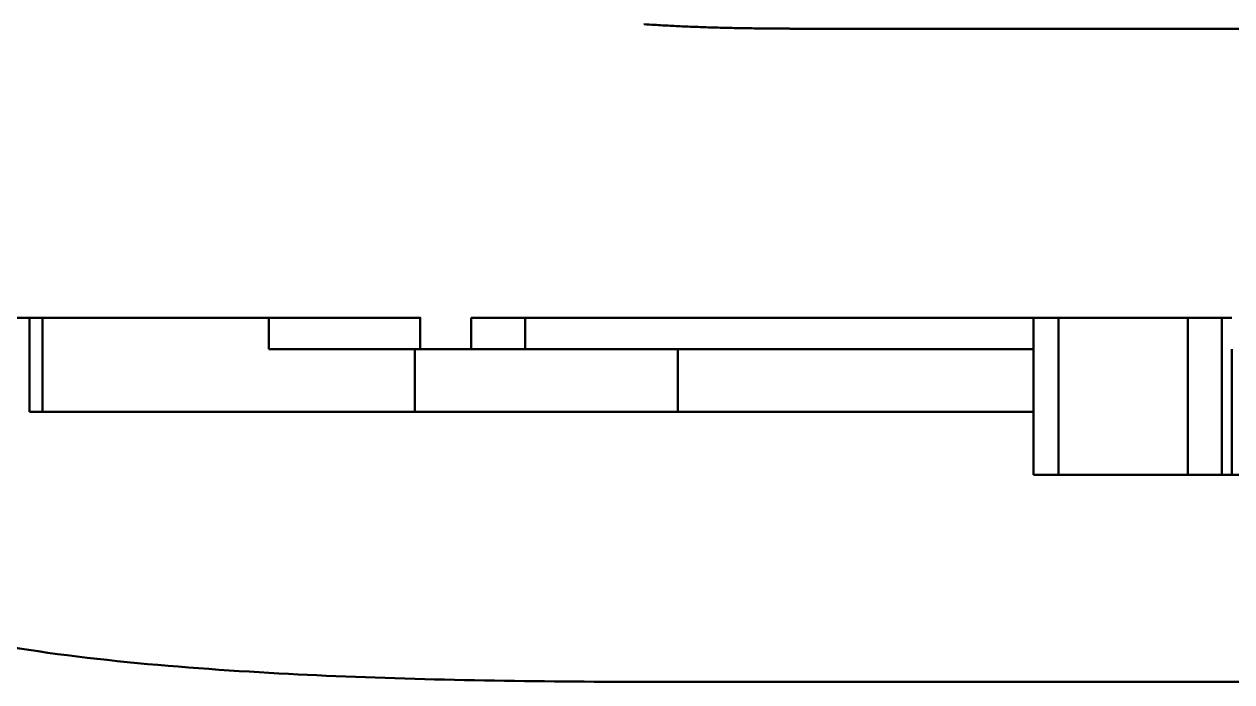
# Model space of a CAD drawing. Header units: millimetres. Extents: x 0 to 420, y 0 to 297.
# Drawn here: x 97.8 to 194, y 150.5 to 202.9 of the extents above; entities that cross this region are included whole.
import ezdxf

# ---------------------------------------------------------------- set-up
doc = ezdxf.new("R2010")
doc.units = ezdxf.units.MM
doc.header["$LTSCALE"] = 0.75
doc.layers.add('Sichtbar', color=7, linetype='Continuous', lineweight=50)

msp = doc.modelspace()

# ---------------------------------------------------------------- linework, layer by layer
at = {"layer": 'Sichtbar', "extrusion": (0, 1, 2.967e-13)}
msp.add_line((160.717, 202.549, 14.494), (278.14, 202.549, 14.494), dxfattribs=at)
at = {"layer": 'Sichtbar'}
for p, q in [((98.199, 179.518, 16.722), (99.234, 179.518, 9.784)), ((99.234, 179.518, 9.784), (117.268, 179.518, 12.472)), ((99.234, 179.518, 9.784), (99.234, 172.018, 9.784)), ((117.268, 179.518, 12.472), (117.268, 177.018, 12.472)), ((117.269, 179.518, 8.528), (117.268, 179.518, 12.472)), ((117.269, 179.518, 8.528), (117.269, 177.018, 8.528)), ((129.337, 179.518, -19.587), (129.334, 179.518, 4.505)), ((129.334, 179.518, 4.518), (129.334, 177.018, 4.518)), ((129.337, 179.518, -19.587), (129.337, 177.018, -19.587)), ((133.384, 179.518, 6.526), (133.384, 177.018, 6.526)), ((137.693, 179.518, 11.478), (137.693, 177.018, 11.478)), ((178.203, 179.518, 13.23), (178.203, 177.018, 13.23)), ((178.204, 179.518, 6.505), (178.204, 179.518, 3.005)), ((180.205, 179.518, 1.006), (180.205, 167.018, 1.006)), ((180.205, 179.518, 1.006), (188.705, 179.518, 1.006)), ((190.508, 179.518, 13.069), (190.508, 177.018, 13.069)), ((193.206, 179.518, 16.054), (193.206, 177.018, 16.054)), ((117.268, 177.018, 12.472), (128.906, 177.018, 14.207)), ((128.906, 172.018, 14.207), (128.906, 177.018, 14.207)), ((128.906, 177.018, 14.207), (128.906, 172.018, 14.207)), ((128.906, 177.018, 14.207), (128.906, 177.018, 14.207)), ((128.906, 177.018, 14.207), (149.864, 177.018, 17.263)), ((149.864, 177.018, 17.263), (149.864, 172.018, 17.263)), ((149.864, 177.018, 17.264), (149.864, 172.018, 17.264)), ((149.864, 177.018, 17.263), (149.864, 177.018, 17.264)), ((149.864, 177.018, 17.263), (149.864, 177.018, 17.264)), ((178.202, 177.018, 20.876), (149.864, 177.018, 17.263)), ((149.864, 177.018, 17.263), (149.864, 172.018, 17.263)), ((178.202, 177.018, 20.876), (178.203, 177.018, 13.248)), ((178.202, 172.018, 20.876), (178.202, 177.018, 20.876)), ((190.508, 177.018, 13.069), (190.508, 167.018, 13.069)), ((193.206, 177.018, 16.054), (193.206, 167.018, 16.054)), ((194.014, 177.018, 16.144), (194.014, 167.018, 16.144)), ((178.202, 172.018, 27.956), (178.202, 172.018, 20.876))]:
    msp.add_line(p, q, dxfattribs=at)
for points, knots in [([(147.15, 202.912, 14.494), (147.434, 202.892, 14.494), (148.138, 202.846, 14.494), (149.265, 202.782, 14.494), (150.53, 202.722, 14.494), (151.799, 202.673, 14.494), (153.07, 202.634, 14.494), (154.132, 202.608, 14.494), (154.981, 202.592, 14.494), (155.619, 202.582, 14.494), (156.257, 202.573, 14.494), (156.895, 202.566, 14.494), (157.426, 202.561, 14.494), (157.851, 202.558, 14.494), (158.17, 202.556, 14.494), (158.489, 202.554, 14.494), (158.807, 202.553, 14.494), (159.126, 202.551, 14.494), (159.391, 202.551, 14.494), (159.603, 202.55, 14.494), (159.763, 202.55, 14.494), (159.922, 202.55, 14.494), (160.054, 202.549, 14.494), (160.16, 202.549, 14.494), (160.24, 202.549, 14.494), (160.319, 202.549, 14.494), (160.399, 202.549, 14.494), (160.465, 202.549, 14.494), (160.518, 202.549, 14.494), (160.558, 202.549, 14.494), (160.591, 202.549, 14.494), (160.617, 202.549, 14.494), (160.637, 202.549, 14.494), (160.657, 202.549, 14.494), (160.674, 202.549, 14.494), (160.687, 202.549, 14.494), (160.695, 202.549, 14.494), (160.702, 202.549, 14.494), (160.707, 202.549, 14.494), (160.711, 202.549, 14.494), (160.714, 202.549, 14.494), (160.715, 202.549, 14.494), (160.716, 202.549, 14.494), (160.717, 202.549, 14.494)], [-2.714869, -2.714869, -2.714869, -2.714869, -2.544031, -2.291391, -2.038005, -1.783999, -1.529501, -1.274646, -1.147127, -1.019572, -0.891998, -0.764423, -0.636866, -0.5731, -0.509346, -0.445604, -0.38188, -0.318173, -0.254487, -0.222653, -0.190825, -0.159003, -0.127188, -0.111283, -0.095379, -0.079478, -0.063579, -0.047681, -0.039733, -0.031785, -0.023838, -0.019865, -0.015891, -0.011918, -0.007945, -0.005959, -0.003972, -0.002979, -0.001986, -0.000993, -0.000496, -0.000248, 0, 0, 0, 0]), ([(81.312, 160.514, 14.402), (81.312, 160.153, 14.402), (81.383, 159.806, 14.411), (81.665, 159.112, 14.447), (81.879, 158.785, 14.475), (82.514, 158.039, 14.558), (82.994, 157.65, 14.62), (84.472, 156.656, 14.814), (85.675, 156.121, 14.974), (89.777, 154.588, 15.528), (93.53, 153.817, 16.053), (104.475, 152, 17.62), (114.005, 151.354, 19.056), (130.123, 150.646, 21.478), (138.777, 150.518, 22.771), (147.144, 150.518, 23.955)], [0, 0, 0, 0, 0.216363, 0.216363, 0.44986, 0.44986, 0.806166, 0.806166, 1.526382, 1.526382, 3.46699, 3.46699, 8.309214, 8.309214, 13.420695, 13.420695, 13.420695, 13.420695])]:
    msp.add_open_spline(points, degree=3, knots=knots, dxfattribs=at)
at = {"layer": 'Sichtbar', "extrusion": (0, 1, 0)}
for points in [[(81.312, 179.518, 14.402), (86.804, 179.518, 15.109), (92.44, 179.518, 15.892), (98.199, 179.518, 16.722)], [(129.334, 179.518, 4.518), (129.334, 179.518, 4.518), (129.334, 179.518, 4.518), (129.334, 179.518, 4.518)], [(125.478, 172.018, 20.78), (116.115, 172.018, 19.376), (107.138, 172.018, 18.011), (98.199, 172.018, 16.722)], [(127.873, 172.018, 21.138), (127.071, 172.018, 21.018), (126.273, 172.018, 20.899), (125.478, 172.018, 20.78)], [(148.978, 172.018, 24.214), (141.994, 172.018, 23.233), (135.268, 172.018, 22.244), (127.873, 172.018, 21.138)], [(151.962, 172.018, 24.63), (150.968, 172.018, 24.492), (149.973, 172.018, 24.353), (148.978, 172.018, 24.214)], [(178.202, 172.018, 27.959), (169.444, 172.018, 26.968), (160.706, 172.018, 25.84), (151.962, 172.018, 24.63)], [(182.959, 167.018, 28.483), (181.373, 167.018, 28.313), (179.787, 167.018, 28.138), (178.202, 167.018, 27.959)], [(187.959, 167.018, 29.002), (186.292, 167.018, 28.835), (184.625, 167.018, 28.662), (182.959, 167.018, 28.483)], [(190.506, 167.018, 29.253), (189.657, 167.018, 29.171), (188.808, 167.018, 29.087), (187.959, 167.018, 29.002)], [(220.979, 167.018, 31.434), (210.818, 167.018, 30.996), (200.631, 167.018, 30.233), (190.506, 167.018, 29.253)], [(229.477, 150.518, 31.721), (201.906, 150.518, 31.049), (173.919, 150.518, 27.745), (147.144, 150.518, 23.955)]]:
    msp.add_open_spline(points, degree=3, dxfattribs=at)
at = {"layer": 'Sichtbar'}
msp.add_open_spline([(98.199, 172.018, 16.722), (98.199, 174.518, 16.722), (98.199, 177.018, 16.722), (98.199, 179.518, 16.722)], degree=3, dxfattribs=at)
at = {"layer": 'Sichtbar', "extrusion": (0, 1, 0)}
for points, knots in [([(129.334, 179.518, 4.518), (129.334, 179.518, 4.519), (129.334, 179.518, 4.519), (129.334, 179.518, 4.519), (129.334, 179.518, 4.52), (129.334, 179.518, 4.52), (129.334, 179.518, 4.521), (129.334, 179.518, 4.522), (129.334, 179.518, 4.523), (129.334, 179.518, 4.525), (129.334, 179.518, 4.526), (129.334, 179.518, 4.529), (129.334, 179.518, 4.531), (129.334, 179.518, 4.533), (129.334, 179.518, 4.536), (129.334, 179.518, 4.54), (129.334, 179.518, 4.544), (129.334, 179.518, 4.548), (129.334, 179.518, 4.554), (129.334, 179.518, 4.562), (129.334, 179.518, 4.57), (129.334, 179.518, 4.579), (129.334, 179.518, 4.588), (129.334, 179.518, 4.597), (129.333, 179.518, 4.608), (129.333, 179.518, 4.623), (129.333, 179.518, 4.64), (129.332, 179.518, 4.658), (129.332, 179.518, 4.675), (129.331, 179.518, 4.699), (129.33, 179.518, 4.728), (129.329, 179.518, 4.762), (129.327, 179.518, 4.797), (129.325, 179.518, 4.832), (129.323, 179.518, 4.866), (129.321, 179.518, 4.901), (129.318, 179.518, 4.946), (129.313, 179.518, 5.003), (129.307, 179.518, 5.072), (129.299, 179.518, 5.139), (129.291, 179.518, 5.207), (129.282, 179.518, 5.274), (129.269, 179.518, 5.363), (129.25, 179.518, 5.473), (129.224, 179.518, 5.605), (129.195, 179.518, 5.735), (129.162, 179.518, 5.863), (129.126, 179.518, 5.99), (129.087, 179.518, 6.116), (129.044, 179.518, 6.24), (128.983, 179.518, 6.404), (128.898, 179.518, 6.605), (128.782, 179.518, 6.84), (128.653, 179.518, 7.069), (128.511, 179.518, 7.292), (128.355, 179.518, 7.508), (128.187, 179.518, 7.717), (128.005, 179.518, 7.919), (127.811, 179.518, 8.115), (127.605, 179.518, 8.302), (127.39, 179.518, 8.479), (127.169, 179.518, 8.643), (126.942, 179.518, 8.793), (126.711, 179.518, 8.929), (126.474, 179.518, 9.052), (126.233, 179.518, 9.16), (125.988, 179.518, 9.254), (125.739, 179.518, 9.335), (125.485, 179.518, 9.401), (125.227, 179.518, 9.453), (124.966, 179.518, 9.491), (124.746, 179.518, 9.511), (124.568, 179.518, 9.52), (124.433, 179.518, 9.522), (124.298, 179.518, 9.522), (124.162, 179.518, 9.518), (124.048, 179.518, 9.511), (123.957, 179.518, 9.504), (123.888, 179.518, 9.498), (123.818, 179.518, 9.491), (123.761, 179.518, 9.484), (123.715, 179.518, 9.479), (123.68, 179.518, 9.474), (123.651, 179.518, 9.47), (123.628, 179.518, 9.467), (123.608, 179.518, 9.464), (123.585, 179.518, 9.461), (123.552, 179.518, 9.456), (123.511, 179.518, 9.45), (123.462, 179.518, 9.443), (123.396, 179.518, 9.433), (123.313, 179.518, 9.421), (123.214, 179.518, 9.406), (123.115, 179.518, 9.392), (122.983, 179.518, 9.373), (122.818, 179.518, 9.348), (122.619, 179.518, 9.319), (122.421, 179.518, 9.29), (122.223, 179.518, 9.261), (121.959, 179.518, 9.222), (121.628, 179.518, 9.174), (121.232, 179.518, 9.115), (120.836, 179.518, 9.057), (120.439, 179.518, 8.998), (120.043, 179.518, 8.94), (119.515, 179.518, 8.862), (118.854, 179.518, 8.764), (118.061, 179.518, 8.646), (117.533, 179.518, 8.567), (117.269, 179.518, 8.528)], [0.00018, 0.00018, 0.00018, 0.00018, 0.00022, 0.00033, 0.000441, 0.000551, 0.000661, 0.000881, 0.001101, 0.001322, 0.001762, 0.002203, 0.002643, 0.003083, 0.003523, 0.004404, 0.005284, 0.006164, 0.007043, 0.008802, 0.010559, 0.012316, 0.014071, 0.015826, 0.01758, 0.021085, 0.024586, 0.028083, 0.031577, 0.035067, 0.042037, 0.048993, 0.055934, 0.062863, 0.069777, 0.076679, 0.083568, 0.097307, 0.110997, 0.124639, 0.138236, 0.15179, 0.165301, 0.192206, 0.218965, 0.245596, 0.272113, 0.298532, 0.32487, 0.351142, 0.377365, 0.429724, 0.482083, 0.534573, 0.587325, 0.640468, 0.694128, 0.748427, 0.803484, 0.859414, 0.915344, 0.970403, 1.024704, 1.078366, 1.131513, 1.184269, 1.236764, 1.289127, 1.341489, 1.393981, 1.446733, 1.499873, 1.52663, 1.553531, 1.58059, 1.607823, 1.635244, 1.64903, 1.662868, 1.676761, 1.690709, 1.697705, 1.704715, 1.71174, 1.715258, 1.71878, 1.723787, 1.728793, 1.738807, 1.74882, 1.758833, 1.77886, 1.798888, 1.818916, 1.838944, 1.879001, 1.919059, 1.959118, 1.999179, 2.03924, 2.119365, 2.199493, 2.279623, 2.359754, 2.439887, 2.520021, 2.680287, 2.84055, 3.000803, 3.000803, 3.000803, 3.000803]), ([(129.334, 179.518, 4.518), (129.334, 179.518, 4.518), (129.334, 179.518, 4.518), (129.334, 179.518, 4.518), (129.334, 179.518, 4.518)], [0.00001912182, 0.00001912182, 0.00001912182, 0.00001912182, 0.00002744634, 0.00003838735, 0.00003838735, 0.00003838735, 0.00003838735]), ([(129.334, 179.518, 4.518), (129.334, 179.518, 4.518), (129.334, 179.518, 4.518), (129.334, 179.518, 4.518), (129.334, 179.518, 4.518)], [0.00007557045, 0.00007557045, 0.00007557045, 0.00007557045, 0.00011007276, 0.00013299721, 0.00013299721, 0.00013299721, 0.00013299721]), ([(137.693, 179.518, 11.478), (137.693, 179.518, 11.478), (137.693, 179.518, 11.478), (137.693, 179.518, 11.478), (137.693, 179.518, 11.478), (137.693, 179.518, 11.478), (137.693, 179.518, 11.478), (137.692, 179.518, 11.478), (137.692, 179.518, 11.478), (137.691, 179.518, 11.478), (137.69, 179.518, 11.478), (137.689, 179.518, 11.478), (137.687, 179.518, 11.478), (137.686, 179.518, 11.477), (137.684, 179.518, 11.477), (137.681, 179.518, 11.477), (137.678, 179.518, 11.476), (137.674, 179.518, 11.476), (137.669, 179.518, 11.475), (137.664, 179.518, 11.474), (137.659, 179.518, 11.474), (137.653, 179.518, 11.473), (137.645, 179.518, 11.472), (137.635, 179.518, 11.47), (137.626, 179.518, 11.469), (137.613, 179.518, 11.467), (137.597, 179.518, 11.464), (137.577, 179.518, 11.461), (137.558, 179.518, 11.458), (137.539, 179.518, 11.455), (137.52, 179.518, 11.451), (137.494, 179.518, 11.447), (137.462, 179.518, 11.441), (137.424, 179.518, 11.434), (137.386, 179.518, 11.426), (137.348, 179.518, 11.418), (137.298, 179.518, 11.408), (137.235, 179.518, 11.394), (137.161, 179.518, 11.376), (137.086, 179.518, 11.356), (137.013, 179.518, 11.336), (136.939, 179.518, 11.315), (136.867, 179.518, 11.293), (136.77, 179.518, 11.262), (136.651, 179.518, 11.22), (136.511, 179.518, 11.166), (136.372, 179.518, 11.109), (136.236, 179.518, 11.047), (136.102, 179.518, 10.981), (135.927, 179.518, 10.889), (135.715, 179.518, 10.765), (135.47, 179.518, 10.601), (135.235, 179.518, 10.423), (135.013, 179.518, 10.233), (134.802, 179.518, 10.03), (134.604, 179.518, 9.815), (134.419, 179.518, 9.589), (134.247, 179.518, 9.353), (134.089, 179.518, 9.106), (133.946, 179.518, 8.85), (133.817, 179.518, 8.584), (133.705, 179.518, 8.31), (133.608, 179.518, 8.029), (133.527, 179.518, 7.74), (133.464, 179.518, 7.445), (133.418, 179.518, 7.143), (133.39, 179.518, 6.837), (133.384, 179.518, 6.63), (133.384, 179.518, 6.526)], [0, 0, 0, 0, 0.000015, 0.00003, 0.000061, 0.000122, 0.000184, 0.000245, 0.000368, 0.00049, 0.000735, 0.00098, 0.001225, 0.001471, 0.001961, 0.002451, 0.002941, 0.003921, 0.0049, 0.00588, 0.006859, 0.007838, 0.009796, 0.011752, 0.013708, 0.015663, 0.019571, 0.023475, 0.027376, 0.031274, 0.035169, 0.039061, 0.046835, 0.054597, 0.062347, 0.070085, 0.077811, 0.09323, 0.108605, 0.123937, 0.139229, 0.154481, 0.169695, 0.184873, 0.215124, 0.245246, 0.275248, 0.305142, 0.334936, 0.364639, 0.4238, 0.482698, 0.54139, 0.599932, 0.658377, 0.716773, 0.775169, 0.833613, 0.892156, 0.950849, 1.009746, 1.068907, 1.128396, 1.188284, 1.248647, 1.30957, 1.371145, 1.433361, 1.433361, 1.433361, 1.433361]), ([(154.506, 179.518, 13.739), (154.502, 179.518, 13.739), (154.495, 179.518, 13.738), (154.48, 179.518, 13.736), (154.454, 179.518, 13.732), (154.418, 179.518, 13.728), (154.374, 179.518, 13.722), (154.316, 179.518, 13.715), (154.243, 179.518, 13.705), (154.126, 179.518, 13.69), (153.98, 179.518, 13.671), (153.805, 179.518, 13.648), (153.629, 179.518, 13.626), (153.396, 179.518, 13.595), (153.104, 179.518, 13.557), (152.753, 179.518, 13.512), (152.286, 179.518, 13.451), (151.702, 179.518, 13.375), (151.001, 179.518, 13.283), (150.3, 179.518, 13.19), (149.6, 179.518, 13.098), (148.666, 179.518, 12.974), (147.498, 179.518, 12.818), (146.097, 179.518, 12.63), (144.696, 179.518, 12.441), (142.828, 179.518, 12.187), (140.494, 179.518, 11.867), (138.627, 179.518, 11.609), (137.693, 179.518, 11.478)], [0, 0, 0, 0, 0.002208, 0.004417, 0.008834, 0.017668, 0.026502, 0.035336, 0.053005, 0.070673, 0.10601, 0.141348, 0.176685, 0.212023, 0.282699, 0.353376, 0.424054, 0.565412, 0.706772, 0.848134, 0.989499, 1.130865, 1.413601, 1.696339, 1.979078, 2.261815, 2.827274, 3.392694, 3.392694, 3.392694, 3.392694]), ([(174.866, 179.518, 16.214), (174.863, 179.518, 16.214), (174.859, 179.518, 16.213), (174.85, 179.518, 16.212), (174.835, 179.518, 16.21), (174.813, 179.518, 16.208), (174.786, 179.518, 16.205), (174.751, 179.518, 16.201), (174.706, 179.518, 16.196), (174.636, 179.518, 16.188), (174.547, 179.518, 16.178), (174.441, 179.518, 16.166), (174.335, 179.518, 16.154), (174.193, 179.518, 16.138), (174.017, 179.518, 16.117), (173.804, 179.518, 16.093), (173.521, 179.518, 16.061), (173.167, 179.518, 16.02), (172.743, 179.518, 15.972), (172.318, 179.518, 15.923), (171.894, 179.518, 15.874), (171.328, 179.518, 15.808), (170.621, 179.518, 15.725), (169.772, 179.518, 15.626), (168.923, 179.518, 15.526), (167.791, 179.518, 15.391), (166.377, 179.518, 15.222), (164.68, 179.518, 15.016), (162.984, 179.518, 14.809), (161.287, 179.518, 14.599), (159.591, 179.518, 14.387), (157.331, 179.518, 14.102), (155.635, 179.518, 13.885), (154.506, 179.518, 13.739)], [0, 0, 0, 0, 0.001335, 0.00267, 0.005341, 0.010682, 0.016024, 0.021365, 0.032048, 0.042731, 0.064096, 0.085462, 0.106827, 0.128193, 0.170924, 0.213656, 0.256387, 0.341851, 0.427314, 0.512778, 0.598243, 0.683707, 0.854637, 1.025567, 1.196497, 1.367427, 1.709286, 2.051142, 2.392991, 2.734831, 3.076659, 3.418474, 4.10205, 4.10205, 4.10205, 4.10205]), ([(178.203, 179.518, 13.23), (178.203, 179.518, 13.231), (178.203, 179.518, 13.246), (178.203, 179.518, 13.275), (178.202, 179.518, 13.316), (178.201, 179.518, 13.357), (178.199, 179.518, 13.411), (178.195, 179.518, 13.479), (178.188, 179.518, 13.559), (178.179, 179.518, 13.639), (178.164, 179.518, 13.744), (178.141, 179.518, 13.873), (178.105, 179.518, 14.026), (178.062, 179.518, 14.175), (178.01, 179.518, 14.321), (177.951, 179.518, 14.463), (177.884, 179.518, 14.602), (177.81, 179.518, 14.738), (177.727, 179.518, 14.87), (177.637, 179.518, 14.998), (177.54, 179.518, 15.122), (177.399, 179.518, 15.284), (177.205, 179.518, 15.474), (176.953, 179.518, 15.679), (176.686, 179.518, 15.853), (176.407, 179.518, 15.996), (176.117, 179.518, 16.106), (175.817, 179.518, 16.184), (175.507, 179.518, 16.228), (175.188, 179.518, 16.24), (174.974, 179.518, 16.226), (174.866, 179.518, 16.214)], [1.590791, 1.590791, 1.590791, 1.590791, 1.59145, 1.599733, 1.60798, 1.616194, 1.624374, 1.640639, 1.656784, 1.672817, 1.688747, 1.720331, 1.75161, 1.78266, 1.813554, 1.844372, 1.87519, 1.906085, 1.937135, 1.968415, 1.999999, 2.031961, 2.097271, 2.162583, 2.226114, 2.288429, 2.350126, 2.41182, 2.474125, 2.537636, 2.602918, 2.602918, 2.602918, 2.602918]), ([(178.204, 179.518, 6.507), (178.204, 179.518, 6.512), (178.204, 179.518, 6.717), (178.204, 179.518, 7.145), (178.204, 179.518, 7.809), (178.204, 179.518, 8.52), (178.204, 179.518, 9.255), (178.204, 179.518, 9.989), (178.204, 179.518, 10.7), (178.203, 179.518, 11.267), (178.203, 179.518, 11.692), (178.203, 179.518, 11.982), (178.203, 179.518, 12.249), (178.203, 179.518, 12.489), (178.203, 179.518, 12.701), (178.203, 179.518, 12.88), (178.203, 179.518, 13.024), (178.203, 179.518, 13.121), (178.203, 179.518, 13.179), (178.203, 179.518, 13.206), (178.203, 179.518, 13.22), (178.203, 179.518, 13.225)], [0.246495, 0.246495, 0.246495, 0.246495, 0.248664, 0.36911, 0.503545, 0.647303, 0.795725, 0.944146, 1.087905, 1.222339, 1.284602, 1.342786, 1.396307, 1.444583, 1.48703, 1.523067, 1.552111, 1.573577, 1.581287, 1.586885, 1.589879, 1.589879, 1.589879, 1.589879]), ([(178.204, 179.518, 3.005), (178.204, 179.518, 2.96), (178.207, 179.518, 2.869), (178.221, 179.518, 2.735), (178.244, 179.518, 2.603), (178.285, 179.518, 2.432), (178.357, 179.518, 2.227), (178.473, 179.518, 1.995), (178.618, 179.518, 1.781), (178.759, 179.518, 1.621), (178.884, 179.518, 1.504), (178.983, 179.518, 1.422), (179.087, 179.518, 1.347), (179.196, 179.518, 1.278), (179.309, 179.518, 1.216), (179.407, 179.518, 1.171), (179.488, 179.518, 1.138), (179.549, 179.518, 1.116), (179.611, 179.518, 1.095), (179.674, 179.518, 1.077), (179.738, 179.518, 1.06), (179.802, 179.518, 1.046), (179.857, 179.518, 1.036), (179.901, 179.518, 1.029), (179.934, 179.518, 1.024), (179.967, 179.518, 1.019), (180.001, 179.518, 1.016), (180.029, 179.518, 1.013), (180.051, 179.518, 1.011), (180.068, 179.518, 1.01), (180.085, 179.518, 1.009), (180.102, 179.518, 1.008), (180.119, 179.518, 1.007), (180.133, 179.518, 1.007), (180.145, 179.518, 1.006), (180.153, 179.518, 1.006), (180.162, 179.518, 1.006), (180.169, 179.518, 1.006), (180.175, 179.518, 1.006), (180.179, 179.518, 1.006), (180.183, 179.518, 1.006), (180.187, 179.518, 1.006), (180.191, 179.518, 1.006), (180.194, 179.518, 1.006), (180.196, 179.518, 1.006), (180.198, 179.518, 1.006), (180.199, 179.518, 1.006), (180.2, 179.518, 1.006), (180.201, 179.518, 1.006), (180.202, 179.518, 1.006), (180.203, 179.518, 1.006), (180.203, 179.518, 1.006), (180.204, 179.518, 1.006), (180.204, 179.518, 1.006), (180.204, 179.518, 1.006), (180.204, 179.518, 1.006), (180.205, 179.518, 1.006), (180.205, 179.518, 1.006), (180.205, 179.518, 1.006)], [-0.62795, -0.62795, -0.62795, -0.62795, -0.6006172, -0.5736443, -0.5469741, -0.5205557, -0.468329, -0.4166404, -0.3652682, -0.3140412, -0.2884237, -0.2627885, -0.2371174, -0.2113901, -0.1855843, -0.1596743, -0.1466695, -0.1336272, -0.120543, -0.1074122, -0.0942297, -0.0809902, -0.0676877, -0.0610108, -0.0543158, -0.0476019, -0.0408682, -0.0341139, -0.0307287, -0.027338, -0.0239417, -0.0205396, -0.0171317, -0.0137178, -0.0120086, -0.0102978, -0.0085855, -0.0068716, -0.0060141, -0.0051561, -0.0042978, -0.003439, -0.0025799, -0.0021502, -0.0017203, -0.0012904, -0.0010754, -0.0008604, -0.0006453, -0.0004302, -0.0003227, -0.0002151, -0.0001613, -0.0001076, -0.0000538, -0.0000269, -0.0000134, 0, 0, 0, 0]), ([(188.705, 179.518, 1.006), (188.75, 179.518, 1.006), (188.841, 179.518, 1.01), (188.975, 179.518, 1.023), (189.107, 179.518, 1.046), (189.277, 179.518, 1.087), (189.483, 179.518, 1.159), (189.715, 179.518, 1.275), (189.929, 179.518, 1.42), (190.089, 179.518, 1.561), (190.206, 179.518, 1.686), (190.288, 179.518, 1.785), (190.363, 179.518, 1.889), (190.432, 179.518, 1.998), (190.479, 179.518, 2.084), (190.503, 179.518, 2.133), (190.508, 179.518, 2.143)], [-0.62795, -0.62795, -0.62795, -0.62795, -0.6006172, -0.5736443, -0.5469741, -0.5205557, -0.4683291, -0.4166404, -0.3652682, -0.3140413, -0.2884237, -0.2627886, -0.2371174, -0.2113901, -0.1855843, -0.1785696, -0.1785696, -0.1785696, -0.1785696]), ([(193.206, 179.518, 16.054), (193.206, 179.518, 16.054), (193.206, 179.518, 16.054), (193.206, 179.518, 16.054), (193.206, 179.518, 16.054), (193.206, 179.518, 16.054), (193.205, 179.518, 16.054), (193.205, 179.518, 16.053), (193.204, 179.518, 16.053), (193.203, 179.518, 16.053), (193.202, 179.518, 16.053), (193.2, 179.518, 16.053), (193.199, 179.518, 16.053), (193.197, 179.518, 16.053), (193.194, 179.518, 16.052), (193.191, 179.518, 16.052), (193.187, 179.518, 16.052), (193.182, 179.518, 16.051), (193.176, 179.518, 16.05), (193.17, 179.518, 16.05), (193.165, 179.518, 16.049), (193.157, 179.518, 16.048), (193.147, 179.518, 16.047), (193.135, 179.518, 16.046), (193.123, 179.518, 16.044), (193.107, 179.518, 16.042), (193.087, 179.518, 16.039), (193.063, 179.518, 16.036), (193.04, 179.518, 16.032), (193.016, 179.518, 16.028), (192.993, 179.518, 16.025), (192.962, 179.518, 16.019), (192.923, 179.518, 16.012), (192.876, 179.518, 16.002), (192.83, 179.518, 15.992), (192.785, 179.518, 15.981), (192.724, 179.518, 15.966), (192.649, 179.518, 15.945), (192.56, 179.518, 15.917), (192.472, 179.518, 15.887), (192.386, 179.518, 15.854), (192.301, 179.518, 15.818), (192.218, 179.518, 15.78), (192.109, 179.518, 15.726), (191.976, 179.518, 15.653), (191.822, 179.518, 15.556), (191.676, 179.518, 15.45), (191.536, 179.518, 15.336), (191.404, 179.518, 15.214), (191.279, 179.518, 15.084), (191.162, 179.518, 14.947), (191.018, 179.518, 14.754), (190.859, 179.518, 14.498), (190.732, 179.518, 14.222), (190.65, 179.518, 13.993), (190.599, 179.518, 13.815), (190.559, 179.518, 13.634), (190.53, 179.518, 13.448), (190.512, 179.518, 13.26), (190.508, 179.518, 13.133), (190.508, 179.518, 13.069)], [0, 0, 0, 0, 0.0000188, 0.0000376, 0.0000754, 0.0001509, 0.0002263, 0.0003018, 0.0004527, 0.0006037, 0.0009055, 0.0012073, 0.0015091, 0.0018108, 0.0024142, 0.0030174, 0.0036205, 0.0048263, 0.0060316, 0.0072363, 0.0084406, 0.0096443, 0.0120502, 0.014454, 0.0168558, 0.0192557, 0.0240494, 0.0288352, 0.0336134, 0.0383841, 0.0431474, 0.0479034, 0.0573942, 0.0668575, 0.0762944, 0.0857059, 0.095093, 0.1137973, 0.1324152, 0.1509538, 0.1694198, 0.1878194, 0.2061587, 0.2244435, 0.2608662, 0.297132, 0.3332769, 0.369334, 0.4053341, 0.4413061, 0.4772784, 0.5132792, 0.5854506, 0.6581074, 0.6947271, 0.731587, 0.768736, 0.8062285, 0.8441247, 0.8824234, 0.8824234, 0.8824234, 0.8824234]), ([(194.014, 179.518, 16.144), (194.009, 179.518, 16.143), (193.998, 179.518, 16.142), (193.975, 179.518, 16.139), (193.947, 179.518, 16.136), (193.914, 179.518, 16.132), (193.869, 179.518, 16.127), (193.813, 179.518, 16.12), (193.724, 179.518, 16.11), (193.612, 179.518, 16.097), (193.432, 179.518, 16.077), (193.297, 179.518, 16.063), (193.206, 179.518, 16.054)], [0, 0, 0, 0, 0.0033702, 0.006741, 0.0134841, 0.0202295, 0.0269772, 0.04048, 0.0539934, 0.0810553, 0.1081699, 0.162585, 0.162585, 0.162585, 0.162585])]:
    msp.add_open_spline(points, degree=3, knots=knots, dxfattribs=at)
at = {"layer": 'Sichtbar', "extrusion": (1, 0, 6.74861e-06)}
msp.add_open_spline([(190.508, 177.018, 13.069), (190.508, 177.018, 13.069), (190.508, 177.018, 13.069), (190.508, 177.018, 13.069)], degree=3, dxfattribs=at)
at = {"layer": 'Sichtbar', "extrusion": (-0.220642, 0, 0.975355)}
msp.add_open_spline([(178.202, 167.018, 27.959), (178.202, 168.685, 27.959), (178.202, 170.352, 27.959), (178.202, 172.018, 27.959)], degree=3, dxfattribs=at)

doc.saveas('drawing.dxf')
